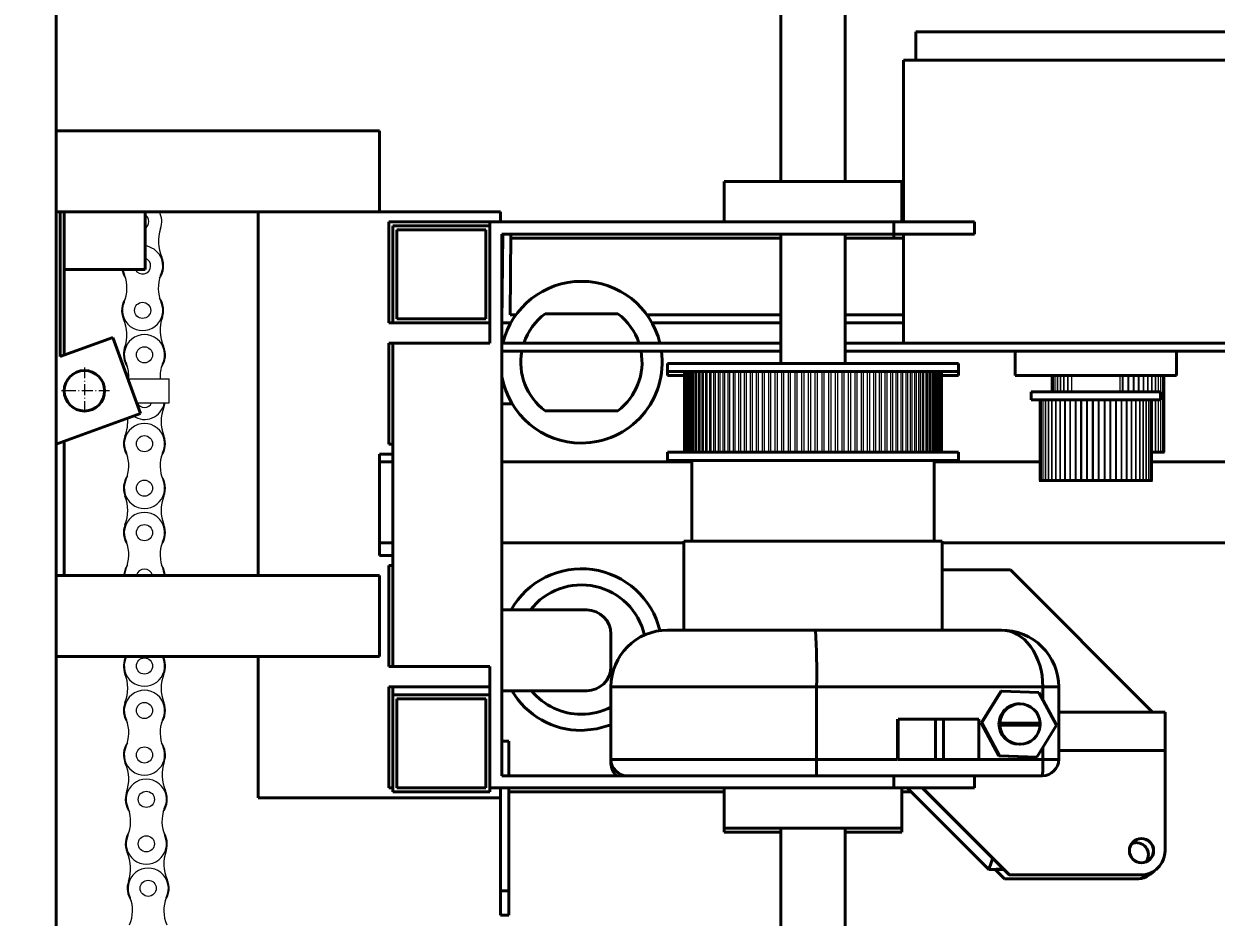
# Model space of a CAD drawing. Header units: millimetres. Extents: x 1065 to 3947, y -2666 to -625.
# Drawn here: x 1872.5 to 2006.3, y -2132.1 to -2031.9 of the extents above; entities that cross this region are included whole.
import ezdxf

# ---------------------------------------------------------------- set-up
doc = ezdxf.new("R2010")
doc.units = ezdxf.units.MM
doc.header["$PDSIZE"] = -1
doc.linetypes.add('ACAD_ISO10W100', pattern=[18, 12, -3, 0, -3])
doc.layers.get('Defpoints').update_dxf_attribs({"linetype": 'ACAD_ISO10W100'})
doc.styles.get("Standard").update_dxf_attribs({"font": 'times_0.ttf'})
doc.dimstyles.new('ISO-25', dxfattribs={"dimtxt": 2.5, "dimasz": 2.5, "dimexe": 1.25, "dimexo": 0.625, "dimtad": 1, "dimtxsty": 'Standard', "dimcen": 2.5, "dimadec": 0, "dimazin": 0, "dimtfac": 1, "dimtmove": 0, "dimatfit": 3, "dimfxl": 1, "dimarcsym": 0})

# ---------------------------------------------------------------- blocks, each defined once
blk = doc.blocks.new('*D21')
at = {"color": 0, "lineweight": -2}
for p, q in [((1961.05, -1979.12), (2162.13, -1979.12)), ((2161.13, -1982.42), (2161.13, -2250.24)), ((2161.13, -2524.65), (2161.13, -2256.84)), ((1940.42, -2527.96), (2162.13, -2527.96))]:
    blk.add_line(p, q, dxfattribs=at)
at = {"color": 0}
for points in [[(2160.58, -1982.42), (2161.68, -1982.42), (2161.13, -1979.12)], [(2160.58, -2524.65), (2161.68, -2524.65), (2161.13, -2527.96)]]:
    blk.add_solid(points, dxfattribs=at)
at = {"layer": 'Defpoints', "color": 0}
for p in [(1960.05, -1979.12), (1939.42, -2527.96), (2161.13, -2527.96)]:
    blk.add_point(p, dxfattribs=at)
at = {"color": 0, "lineweight": 15, "insert": (2161.13, -2253.54), "char_height": 3.5, "attachment_point": 5}
blk.add_mtext('640', dxfattribs=at)
blk = doc.blocks.new('*D22')
at = {"color": 0, "lineweight": -2}
for p, q in [((1836.73, -2092.38), (1836.73, -1937.72)), ((1840.03, -1938.72), (2072.24, -1938.72)), ((2075.54, -2115.64), (2075.54, -1937.72))]:
    blk.add_line(p, q, dxfattribs=at)
at = {"color": 0}
for points in [[(1840.03, -1938.17), (1840.03, -1939.28), (1836.73, -1938.72)], [(2072.24, -1938.17), (2072.24, -1939.28), (2075.54, -1938.72)]]:
    blk.add_solid(points, dxfattribs=at)
at = {"layer": 'Defpoints', "color": 0}
for p in [(2075.54, -1938.72), (1836.73, -2093.38), (2075.54, -2116.64)]:
    blk.add_point(p, dxfattribs=at)
at = {"color": 0, "lineweight": 15, "insert": (1956.14, -1935.42), "char_height": 3.5, "attachment_point": 5}
blk.add_mtext('280', dxfattribs=at)

msp = doc.modelspace()

# ---------------------------------------------------------------- linework, layer by layer
at = {"color": 7, "linetype": 'Continuous', "lineweight": 40}
for p, q in [((1876.157, -2043.9229), (1876.157, -1985.0134)), ((1957.4128, -2023.5311), (1957.4128, -2049.5873)), ((1964.6632, -2049.5873), (1964.6632, -2023.5311)), ((1972.5661, -2032.8207), (1972.5661, -2035.9928)), ((2015.6697, -2032.8207), (1972.5661, -2032.8207)), ((1971.2066, -2035.9928), (1971.2066, -2054.1188)), ((2014.3103, -2035.9928), (1971.2066, -2035.9928)), ((1912.409, -2043.9229), (1876.157, -2043.9229)), ((1876.157, -2043.9229), (1876.157, -2052.9859)), ((1912.409, -2043.9229), (1912.409, -2052.9859)), ((1951.0687, -2049.5873), (1951.0687, -2054.1188)), ((1951.0687, -2049.5873), (1961.038, -2049.5873)), ((1961.038, -2049.5873), (1971.0073, -2049.5873)), ((1971.0073, -2054.1188), (1971.0073, -2049.5873)), ((1876.157, -2093.7694), (1876.157, -2052.9859)), ((1912.409, -2052.9859), (1876.157, -2052.9859)), ((1876.6101, -2052.9859), (1876.6101, -2069.2194)), ((1877.0633, -2052.9859), (1877.0633, -2059.4576)), ((1886.1263, -2052.9859), (1886.1263, -2059.4576)), ((1898.8145, -2093.7694), (1898.8145, -2052.9859)), ((1912.409, -2052.9859), (1926.0035, -2052.9859)), ((1926.0035, -2052.9859), (1926.0035, -2054.1188)), ((1913.4572, -2054.1188), (1924.786, -2054.1188)), ((1913.4572, -2054.1188), (1913.4572, -2065.4475)), ((1924.786, -2054.5719), (1913.9104, -2054.5719)), ((1913.9104, -2054.5719), (1913.9104, -2065.4475)), ((1924.3328, -2055.0251), (1914.3635, -2055.0251)), ((1914.3635, -2055.0251), (1914.3635, -2064.9944)), ((1924.3328, -2064.9944), (1924.3328, -2055.0251)), ((1924.786, -2067.7133), (1924.786, -2054.1188)), ((1924.786, -2054.1188), (1970.101, -2054.1188)), ((1970.101, -2055.4782), (1970.101, -2054.1188)), ((1970.101, -2054.1188), (1979.164, -2054.1188)), ((1979.164, -2054.1188), (1979.164, -2055.4782)), ((1926.1454, -2055.4782), (1970.101, -2055.4782)), ((1926.1454, -2116.2003), (1926.1454, -2055.4782)), ((1926.2366, -2055.4782), (1926.1454, -2065.4475)), ((1926.2324, -2055.9314), (1926.1454, -2055.9314)), ((1927.0601, -2064.5412), (1927.1429, -2055.4782)), ((1957.4128, -2055.9314), (1927.1388, -2055.9314)), ((1957.4128, -2055.4782), (1957.4128, -2069.979)), ((1964.6632, -2069.979), (1964.6632, -2055.4782)), ((1970.101, -2055.9314), (1964.6632, -2055.9314)), ((1979.164, -2055.4782), (1970.101, -2055.4782)), ((1970.101, -2055.9314), (1970.101, -2055.4782)), ((1971.2066, -2055.9314), (1970.101, -2055.9314)), ((1971.2066, -2055.4782), (1971.2066, -2067.7133)), ((1877.0633, -2059.4576), (1886.1263, -2059.4576)), ((1877.0633, -2059.4576), (1877.0633, -2069.0544)), ((1927.7175, -2064.5412), (1927.0601, -2064.5412)), ((1930.9881, -2064.4073), (1939.1448, -2064.4073)), ((1957.4128, -2064.5412), (1942.4155, -2064.5412)), ((1971.2066, -2064.5412), (1964.6632, -2064.5412)), ((1913.4572, -2065.4475), (1913.9104, -2065.4475)), ((1913.9104, -2065.4475), (1924.786, -2065.4475)), ((1914.3635, -2064.9944), (1924.3328, -2064.9944)), ((1926.1454, -2065.4475), (1927.1419, -2065.4475)), ((1942.9911, -2065.4475), (1957.4128, -2065.4475)), ((1964.6632, -2065.4475), (1971.2066, -2065.4475)), ((1876.6101, -2069.2194), (1882.5224, -2067.0675)), ((1885.6221, -2075.5839), (1882.5224, -2067.0675)), ((1913.4572, -2067.7133), (1913.9104, -2067.7133)), ((1913.4572, -2079.042), (1913.4572, -2067.7133)), ((1913.9104, -2067.7133), (1913.9104, -2103.9653)), ((1924.786, -2067.7133), (1913.9104, -2067.7133)), ((1926.1454, -2067.7133), (1957.4128, -2067.7133)), ((1957.4128, -2068.6196), (1926.1454, -2068.6196)), ((1964.6632, -2067.7133), (2010.8845, -2067.7133)), ((2010.8845, -2068.6196), (1964.6632, -2068.6196)), ((1983.6955, -2068.6196), (1983.6955, -2071.3385)), ((2001.8215, -2071.3385), (2001.8215, -2068.6196)), ((1944.7246, -2069.979), (1944.7246, -2070.8853)), ((1944.7246, -2069.979), (1977.3514, -2069.979)), ((1977.3514, -2070.8853), (1977.3514, -2069.979)), ((1944.7246, -2070.8853), (1944.7246, -2071.3385)), ((1944.7246, -2070.8853), (1977.3514, -2070.8853)), ((1977.3514, -2071.3385), (1977.3514, -2070.8853)), ((1944.7246, -2071.3385), (1946.5749, -2071.3385)), ((1975.5365, -2071.3385), (1977.3514, -2071.3385)), ((2001.8215, -2071.3385), (1983.6955, -2071.3385)), ((1985.5081, -2073.1511), (1985.5081, -2074.0574)), ((1985.5081, -2073.1511), (1992.7585, -2073.1511)), ((1992.7585, -2073.1511), (2000.0089, -2073.1511)), ((2000.0089, -2074.0574), (2000.0089, -2073.1511)), ((1927.2966, -2074.5105), (1926.1454, -2074.5105)), ((1939.1448, -2075.2829), (1930.9881, -2075.2829)), ((1985.5081, -2074.0574), (1992.7585, -2074.0574)), ((1992.7585, -2074.0574), (2000.0089, -2074.0574)), ((1885.6221, -2075.5839), (1876.157, -2079.0289)), ((1877.0633, -2078.6991), (1877.0633, -2093.7694)), ((1913.4572, -2079.042), (1913.9104, -2079.042)), ((1912.409, -2080.1749), (1913.9104, -2080.1749)), ((1912.409, -2091.5036), (1912.409, -2080.1749)), ((1944.7246, -2079.9483), (1944.7246, -2080.8546)), ((1944.7246, -2079.9483), (1977.3514, -2079.9483)), ((1977.3514, -2080.8546), (1977.3514, -2079.9483)), ((1999.0967, -2079.9483), (1999.4055, -2079.9483)), ((1999.4055, -2079.9483), (1999.4711, -2079.9483)), ((1999.4711, -2079.9483), (1999.743, -2079.9483)), ((1999.743, -2079.9483), (1999.7977, -2079.9483)), ((1999.7977, -2079.9483), (2000.0188, -2079.9483)), ((2000.0188, -2079.9483), (2000.062, -2079.9483)), ((2000.062, -2079.9483), (2000.23, -2079.9483)), ((2000.23, -2079.9483), (2000.2612, -2079.9483)), ((2000.2612, -2079.9483), (2000.3742, -2079.9483)), ((2000.3742, -2079.9483), (2000.3931, -2079.9483)), ((2000.3931, -2079.9483), (2000.4499, -2079.9483)), ((2000.4499, -2079.9483), (2000.4562, -2079.9483)), ((1913.9104, -2081.0214), (1912.409, -2081.0214)), ((1947.4435, -2081.0214), (1926.1454, -2081.0214)), ((1944.7246, -2080.8546), (1944.7246, -2081.0214)), ((1944.7246, -2080.8546), (1977.3514, -2080.8546)), ((1947.4435, -2080.8546), (1947.4435, -2089.9176)), ((1974.6325, -2089.9176), (1974.6325, -2080.8546)), ((1986.4202, -2081.0214), (1974.6325, -2081.0214)), ((1977.3514, -2081.0214), (1977.3514, -2080.8546)), ((2025.5159, -2081.0214), (1999.0967, -2081.0214)), ((1986.4202, -2083.1204), (1986.4265, -2083.1204)), ((1986.4265, -2083.1204), (1986.4833, -2083.1204)), ((1986.4833, -2083.1204), (1986.5022, -2083.1204)), ((1986.5022, -2083.1204), (1986.6152, -2083.1204)), ((1986.6152, -2083.1204), (1986.6464, -2083.1204)), ((1986.6464, -2083.1204), (1986.8144, -2083.1204)), ((1986.8144, -2083.1204), (1986.8576, -2083.1204)), ((1986.8576, -2083.1204), (1987.0787, -2083.1204)), ((1987.0787, -2083.1204), (1987.1335, -2083.1204)), ((1987.1335, -2083.1204), (1987.4053, -2083.1204)), ((1987.4053, -2083.1204), (1987.4709, -2083.1204)), ((1987.4709, -2083.1204), (1987.7905, -2083.1204)), ((1987.7905, -2083.1204), (1987.8663, -2083.1204)), ((1987.8663, -2083.1204), (1988.2301, -2083.1204)), ((1988.2301, -2083.1204), (1988.3153, -2083.1204)), ((1988.3153, -2083.1204), (1988.7193, -2083.1204)), ((1988.7193, -2083.1204), (1988.813, -2083.1204)), ((1988.813, -2083.1204), (1989.2528, -2083.1204)), ((1989.2528, -2083.1204), (1989.3539, -2083.1204)), ((1989.3539, -2083.1204), (1989.8248, -2083.1204)), ((1989.8248, -2083.1204), (1989.9321, -2083.1204)), ((1989.9321, -2083.1204), (1990.4288, -2083.1204)), ((1990.4288, -2083.1204), (1990.5413, -2083.1204)), ((1990.5413, -2083.1204), (1991.0584, -2083.1204)), ((1991.0584, -2083.1204), (1991.1748, -2083.1204)), ((1991.1748, -2083.1204), (1991.7066, -2083.1204)), ((1991.7066, -2083.1204), (1991.8256, -2083.1204)), ((1991.8256, -2083.1204), (1992.3663, -2083.1204)), ((1992.3663, -2083.1204), (1992.4867, -2083.1204)), ((1992.4867, -2083.1204), (1993.0303, -2083.1204)), ((1993.0303, -2083.1204), (1993.1507, -2083.1204)), ((1993.1507, -2083.1204), (1993.6913, -2083.1204)), ((1993.6913, -2083.1204), (1993.8104, -2083.1204)), ((1993.8104, -2083.1204), (1994.3422, -2083.1204)), ((1994.3422, -2083.1204), (1994.4586, -2083.1204)), ((1994.4586, -2083.1204), (1994.9756, -2083.1204)), ((1994.9756, -2083.1204), (1995.0882, -2083.1204)), ((1995.0882, -2083.1204), (1995.5848, -2083.1204)), ((1995.5848, -2083.1204), (1995.6922, -2083.1204)), ((1995.6922, -2083.1204), (1996.163, -2083.1204)), ((1996.163, -2083.1204), (1996.2641, -2083.1204)), ((1996.2641, -2083.1204), (1996.7039, -2083.1204)), ((1996.7039, -2083.1204), (1996.7976, -2083.1204)), ((1996.7976, -2083.1204), (1997.2016, -2083.1204)), ((1997.2016, -2083.1204), (1997.2868, -2083.1204)), ((1997.2868, -2083.1204), (1997.6506, -2083.1204)), ((1997.6506, -2083.1204), (1997.7265, -2083.1204)), ((1997.7265, -2083.1204), (1998.046, -2083.1204)), ((1998.046, -2083.1204), (1998.1117, -2083.1204)), ((1998.1117, -2083.1204), (1998.3835, -2083.1204)), ((1998.3835, -2083.1204), (1998.4382, -2083.1204)), ((1998.4382, -2083.1204), (1998.6593, -2083.1204)), ((1998.6593, -2083.1204), (1998.7025, -2083.1204)), ((1998.7025, -2083.1204), (1998.8705, -2083.1204)), ((1998.8705, -2083.1204), (1998.9017, -2083.1204)), ((1998.9017, -2083.1204), (1999.0148, -2083.1204)), ((1999.0148, -2083.1204), (1999.0336, -2083.1204)), ((1999.0336, -2083.1204), (1999.0905, -2083.1204)), ((1999.0905, -2083.1204), (1999.0967, -2083.1204)), ((1946.5372, -2089.9176), (1946.5372, -2099.8869)), ((1975.5388, -2089.9176), (1946.5372, -2089.9176)), ((1975.5388, -2099.8869), (1975.5388, -2089.9176)), ((1913.9104, -2090.0844), (1912.409, -2090.0844)), ((1946.5372, -2090.0844), (1926.1454, -2090.0844)), ((2025.5159, -2090.0844), (1975.5388, -2090.0844)), ((1912.409, -2091.5036), (1913.9104, -2091.5036)), ((1913.4572, -2092.6365), (1913.9104, -2092.6365)), ((1913.4572, -2092.6365), (1913.4572, -2103.9653)), ((1876.157, -2093.7694), (1876.157, -2102.8324)), ((1912.409, -2093.7694), (1876.157, -2093.7694)), ((1912.409, -2093.7694), (1912.409, -2102.8324)), ((1975.5388, -2093.1335), (1983.1758, -2093.1335)), ((1983.1758, -2093.1335), (1999.1196, -2109.0798)), ((1935.6616, -2097.6212), (1926.1454, -2097.6212)), ((1938.3805, -2100.3401), (1938.3805, -2103.9653)), ((1961.3288, -2099.8869), (1944.7246, -2099.8869)), ((1982.1704, -2099.8869), (1961.3288, -2099.8869)), ((1876.157, -2209.5941), (1876.157, -2102.8324)), ((1912.409, -2102.8324), (1876.157, -2102.8324)), ((1898.8145, -2118.6926), (1898.8145, -2102.8324)), ((1913.4572, -2103.9653), (1913.9104, -2103.9653)), ((1924.786, -2103.9653), (1913.9104, -2103.9653)), ((1924.786, -2117.5598), (1924.786, -2103.9653)), ((1913.4572, -2106.231), (1924.786, -2106.231)), ((1913.4572, -2117.5598), (1913.4572, -2106.231)), ((1913.9104, -2107.1373), (1913.9104, -2106.231)), ((1913.9104, -2107.1373), (1924.786, -2107.1373)), ((1913.9104, -2118.0129), (1913.9104, -2107.1373)), ((1935.6616, -2106.6842), (1926.1454, -2106.6842)), ((1938.3805, -2106.231), (1938.3805, -2114.3877)), ((1961.4419, -2114.3877), (1961.4419, -2106.231)), ((1961.4419, -2106.231), (1986.8143, -2106.231)), ((1979.9126, -2110.2875), (1982.1189, -2106.7303)), ((1979.9772, -2110.2875), (1982.1836, -2106.7303)), ((1982.1836, -2106.7303), (1982.1189, -2106.7303)), ((1982.1836, -2106.7303), (1986.3668, -2106.8627)), ((1986.3668, -2106.8627), (1988.3437, -2110.5524)), ((1988.5943, -2106.231), (1986.8143, -2106.231)), ((1988.5943, -2114.3877), (1988.5943, -2106.231)), ((1914.3635, -2117.5598), (1914.3635, -2107.5905)), ((1914.3635, -2107.5905), (1924.3328, -2107.5905)), ((1924.3328, -2107.5905), (1924.3328, -2117.5598)), ((1984.2574, -2108.1542), (1984.1605, -2108.1542)), ((1970.5035, -2114.3877), (1970.5035, -2109.8562)), ((1970.573, -2109.8562), (1970.573, -2114.3877)), ((1974.7868, -2114.3877), (1974.7868, -2109.8562)), ((1974.7868, -2109.8562), (1975.6696, -2109.8562)), ((1975.6696, -2109.8562), (1975.6696, -2114.3877)), ((1979.6346, -2114.3877), (1979.6346, -2109.8562)), ((2000.5193, -2109.0798), (2000.5193, -2110.4798)), ((1979.9772, -2110.2875), (1979.9126, -2110.2875)), ((1981.8895, -2113.9771), (1979.9126, -2110.2875)), ((1981.9542, -2113.9771), (1979.9772, -2110.2875)), ((1981.9952, -2110.3009), (1981.9871, -2110.3009)), ((1981.9871, -2110.5389), (1981.9952, -2110.5389)), ((1981.9952, -2110.3009), (1986.5197, -2110.3009)), ((1986.5197, -2110.5389), (1981.9952, -2110.5389)), ((1988.3437, -2110.5524), (1986.1374, -2114.1095)), ((2000.5193, -2110.4798), (2000.5193, -2113.374)), ((1926.9098, -2112.3238), (1926.1454, -2112.3238)), ((1926.9098, -2116.2003), (1926.9098, -2112.3238)), ((1984.1605, -2112.6857), (1984.2574, -2112.6857)), ((1981.9542, -2113.9771), (1981.8895, -2113.9771)), ((1986.0728, -2114.1095), (1981.8895, -2113.9771)), ((1986.1374, -2114.1095), (1981.9542, -2113.9771)), ((1986.1374, -2114.1095), (1986.0728, -2114.1095)), ((2000.5193, -2113.374), (2000.5193, -2124.6112)), ((1938.3805, -2114.3877), (1938.3805, -2114.8409)), ((1970.5035, -2114.3877), (1961.4419, -2114.3877)), ((1975.6696, -2114.3877), (1974.7868, -2114.3877)), ((1986.8143, -2114.3877), (1979.5651, -2114.3877)), ((1988.5943, -2114.3877), (1986.8143, -2114.3877)), ((1970.101, -2116.2003), (1926.1454, -2116.2003)), ((1970.101, -2117.5598), (1970.101, -2116.2003)), ((1970.101, -2116.2003), (1972.1077, -2116.2003)), ((1972.1077, -2116.2003), (1986.782, -2116.2003)), ((1979.164, -2116.2003), (1979.164, -2117.5598)), ((1913.4572, -2117.5598), (1913.9104, -2117.5598)), ((1924.786, -2118.0129), (1913.9104, -2118.0129)), ((1924.3328, -2117.5598), (1914.3635, -2117.5598)), ((1970.101, -2117.5598), (1924.786, -2117.5598)), ((1924.786, -2117.5598), (1924.786, -2118.0129)), ((1926.0035, -2118.6926), (1926.0035, -2117.5598)), ((1926.9098, -2129.1151), (1926.9098, -2117.5598)), ((1926.9098, -2118.0129), (1951.0687, -2118.0129)), ((1951.0687, -2117.5598), (1951.0687, -2122.0913)), ((1979.164, -2117.5598), (1970.101, -2117.5598)), ((1971.0073, -2122.0913), (1971.0073, -2117.5598)), ((1972.0494, -2118.0129), (1971.0073, -2118.0129)), ((1971.5966, -2117.5598), (1980.7594, -2126.7303)), ((1983.0561, -2127.33), (1973.2874, -2117.5598)), ((1983.0884, -2127.33), (1973.3197, -2117.5598)), ((1898.8145, -2118.6926), (1926.0035, -2118.6926)), ((1926.0035, -2129.1151), (1926.0035, -2118.6926)), ((1951.0687, -2122.0913), (1951.0687, -2122.5444)), ((1951.0687, -2122.0913), (1961.038, -2122.0913)), ((1957.4128, -2122.0913), (1957.4128, -2148.1474)), ((1961.038, -2122.0913), (1971.0073, -2122.0913)), ((1964.6632, -2148.1474), (1964.6632, -2122.0913)), ((1971.0073, -2122.5444), (1971.0073, -2122.0913)), ((1957.4128, -2122.5444), (1951.0687, -2122.5444)), ((1971.0073, -2122.5444), (1964.6632, -2122.5444)), ((1982.3771, -2126.6509), (1980.7635, -2126.7333)), ((1980.7635, -2126.7333), (1982.4595, -2126.7333)), ((1982.5111, -2127.7832), (1981.462, -2126.7333)), ((1983.0884, -2127.33), (1983.0561, -2127.33)), ((1997.8009, -2127.33), (1983.0884, -2127.33)), ((1997.2133, -2127.7832), (1982.5111, -2127.7832)), ((1997.288, -2127.7832), (1997.2133, -2127.7832)), ((1926.9098, -2129.1151), (1926.0035, -2129.1151)), ((1926.0035, -2131.834), (1926.0035, -2129.1151)), ((1926.9098, -2131.834), (1926.9098, -2129.1151)), ((1926.9098, -2131.834), (1926.0035, -2131.834))]:
    msp.add_line(p, q, dxfattribs=at)
at = {"color": 7, "linetype": 'Continuous', "lineweight": 20}
for p, q in [((1883.6221, -2059.4576), (1883.8326, -2060.0806)), ((1884.2058, -2071.6926), (1888.8452, -2071.6926)), ((1888.8452, -2074.4115), (1888.8452, -2071.6926)), ((1885.1954, -2074.4115), (1888.8452, -2074.4115)), ((1888.2454, -2074.8826), (1888.3805, -2074.4115)), ((1883.9748, -2093.0536), (1883.8008, -2093.7694)), ((1888.3195, -2093.7694), (1888.1455, -2093.0536)), ((1884.0502, -2102.8324), (1883.9748, -2103.0229)), ((1888.1455, -2103.0229), (1888.0701, -2102.8324))]:
    msp.add_line(p, q, dxfattribs=at)
at = {"color": 5, "linetype": 'ACAD_ISO10W100', "lineweight": 15, "ltscale": 0.1}
for p, q in [((1879.329, -2070.4244), (1879.329, -2075.6798)), ((1882.1533, -2073.0521), (1876.5048, -2073.0521))]:
    msp.add_line(p, q, dxfattribs=at)
at = {"color": 7, "linetype": 'Continuous', "lineweight": 15}
for p, q in [((1946.5394, -2079.9483), (1946.5394, -2070.8853)), ((1946.5449, -2070.8853), (1946.5449, -2079.9483)), ((1946.5727, -2079.9483), (1946.5727, -2070.8853)), ((1946.5894, -2070.8853), (1946.5894, -2079.9483)), ((1946.6457, -2079.9483), (1946.6457, -2070.8853)), ((1946.6736, -2070.8853), (1946.6736, -2079.9483)), ((1946.7581, -2079.9483), (1946.7581, -2070.8853)), ((1946.7971, -2070.8853), (1946.7971, -2079.9483)), ((1946.9096, -2079.9483), (1946.9096, -2070.8853)), ((1946.9597, -2070.8853), (1946.9597, -2079.9483)), ((1947.0998, -2079.9483), (1947.0998, -2070.8853)), ((1947.1608, -2070.8853), (1947.1608, -2079.9483)), ((1947.3283, -2079.9483), (1947.3283, -2070.8853)), ((1947.4, -2070.8853), (1947.4, -2079.9483)), ((1947.5943, -2079.9483), (1947.5943, -2070.8853)), ((1947.6766, -2070.8853), (1947.6766, -2079.9483)), ((1947.8972, -2079.9483), (1947.8972, -2070.8853)), ((1947.9898, -2070.8853), (1947.9898, -2079.9483)), ((1948.2361, -2079.9483), (1948.2361, -2070.8853)), ((1948.3387, -2070.8853), (1948.3387, -2079.9483)), ((1948.6101, -2079.9483), (1948.6101, -2070.8853)), ((1948.7225, -2070.8853), (1948.7225, -2079.9483)), ((1949.0182, -2079.9483), (1949.0182, -2070.8853)), ((1949.14, -2070.8853), (1949.14, -2079.9483)), ((1949.4592, -2079.9483), (1949.4592, -2070.8853)), ((1949.5902, -2070.8853), (1949.5902, -2079.9483)), ((1949.9319, -2079.9483), (1949.9319, -2070.8853)), ((1950.0717, -2070.8853), (1950.0717, -2079.9483)), ((1950.4351, -2079.9483), (1950.4351, -2070.8853)), ((1950.5832, -2070.8853), (1950.5832, -2079.9483)), ((1950.9673, -2079.9483), (1950.9673, -2070.8853)), ((1951.1235, -2070.8853), (1951.1235, -2079.9483)), ((1951.5272, -2079.9483), (1951.5272, -2070.8853)), ((1951.6909, -2070.8853), (1951.6909, -2079.9483)), ((1952.1131, -2079.9483), (1952.1131, -2070.8853)), ((1952.2839, -2070.8853), (1952.2839, -2079.9483)), ((1952.7235, -2079.9483), (1952.7235, -2070.8853)), ((1952.9009, -2070.8853), (1952.9009, -2079.9483)), ((1953.3566, -2079.9483), (1953.3566, -2070.8853)), ((1953.5402, -2070.8853), (1953.5402, -2079.9483)), ((1954.0108, -2079.9483), (1954.0108, -2070.8853)), ((1954.2001, -2070.8853), (1954.2001, -2079.9483)), ((1954.6843, -2079.9483), (1954.6843, -2070.8853)), ((1954.8787, -2070.8853), (1954.8787, -2079.9483)), ((1955.3752, -2079.9483), (1955.3752, -2070.8853)), ((1955.5742, -2070.8853), (1955.5742, -2079.9483)), ((1956.0816, -2079.9483), (1956.0816, -2070.8853)), ((1956.2847, -2070.8853), (1956.2847, -2079.9483)), ((1956.8016, -2079.9483), (1956.8016, -2070.8853)), ((1957.0081, -2070.8853), (1957.0081, -2079.9483)), ((1957.5332, -2079.9483), (1957.5332, -2070.8853)), ((1957.7427, -2070.8853), (1957.7427, -2079.9483)), ((1958.2744, -2079.9483), (1958.2744, -2070.8853)), ((1958.4863, -2070.8853), (1958.4863, -2079.9483)), ((1959.0232, -2079.9483), (1959.0232, -2070.8853)), ((1959.2368, -2070.8853), (1959.2368, -2079.9483)), ((1959.7775, -2079.9483), (1959.7775, -2070.8853)), ((1959.9923, -2070.8853), (1959.9923, -2079.9483)), ((1960.5353, -2079.9483), (1960.5353, -2070.8853)), ((1960.7507, -2070.8853), (1960.7507, -2079.9483)), ((1961.2945, -2079.9483), (1961.2945, -2070.8853)), ((1961.5099, -2070.8853), (1961.5099, -2079.9483)), ((1962.0529, -2079.9483), (1962.0529, -2070.8853)), ((1962.2677, -2070.8853), (1962.2677, -2079.9483)), ((1962.8086, -2079.9483), (1962.8086, -2070.8853)), ((1963.0222, -2070.8853), (1963.0222, -2079.9483)), ((1963.5594, -2079.9483), (1963.5594, -2070.8853)), ((1963.7713, -2070.8853), (1963.7713, -2079.9483)), ((1964.3033, -2079.9483), (1964.3033, -2070.8853)), ((1964.5128, -2070.8853), (1964.5128, -2079.9483)), ((1965.0382, -2079.9483), (1965.0382, -2070.8853)), ((1965.2449, -2070.8853), (1965.2449, -2079.9483)), ((1965.7622, -2079.9483), (1965.7622, -2070.8853)), ((1965.9654, -2070.8853), (1965.9654, -2079.9483)), ((1966.4732, -2079.9483), (1966.4732, -2070.8853)), ((1966.6724, -2070.8853), (1966.6724, -2079.9483)), ((1967.1694, -2079.9483), (1967.1694, -2070.8853)), ((1967.364, -2070.8853), (1967.364, -2079.9483)), ((1967.8487, -2079.9483), (1967.8487, -2070.8853)), ((1968.0382, -2070.8853), (1968.0382, -2079.9483)), ((1968.5094, -2079.9483), (1968.5094, -2070.8853)), ((1968.6932, -2070.8853), (1968.6932, -2079.9483)), ((1969.1496, -2079.9483), (1969.1496, -2070.8853)), ((1969.3272, -2070.8853), (1969.3272, -2079.9483)), ((1969.7675, -2079.9483), (1969.7675, -2070.8853)), ((1969.9386, -2070.8853), (1969.9386, -2079.9483)), ((1970.3615, -2079.9483), (1970.3615, -2070.8853)), ((1970.5255, -2070.8853), (1970.5255, -2079.9483)), ((1970.93, -2079.9483), (1970.93, -2070.8853)), ((1971.0865, -2070.8853), (1971.0865, -2079.9483)), ((1971.4713, -2079.9483), (1971.4713, -2070.8853)), ((1971.6198, -2070.8853), (1971.6198, -2079.9483)), ((1971.9841, -2079.9483), (1971.9841, -2070.8853)), ((1972.1242, -2070.8853), (1972.1242, -2079.9483)), ((1972.4668, -2079.9483), (1972.4668, -2070.8853)), ((1972.5982, -2070.8853), (1972.5982, -2079.9483)), ((1972.9183, -2079.9483), (1972.9183, -2070.8853)), ((1973.0405, -2070.8853), (1973.0405, -2079.9483)), ((1973.3372, -2079.9483), (1973.3372, -2070.8853)), ((1973.4499, -2070.8853), (1973.4499, -2079.9483)), ((1973.7223, -2079.9483), (1973.7223, -2070.8853)), ((1973.8253, -2070.8853), (1973.8253, -2079.9483)), ((1974.0727, -2079.9483), (1974.0727, -2070.8853)), ((1974.1657, -2070.8853), (1974.1657, -2079.9483)), ((1974.3874, -2079.9483), (1974.3874, -2070.8853)), ((1974.47, -2070.8853), (1974.47, -2079.9483)), ((1974.6654, -2079.9483), (1974.6654, -2070.8853)), ((1974.7376, -2070.8853), (1974.7376, -2079.9483)), ((1974.9062, -2079.9483), (1974.9062, -2070.8853)), ((1974.9676, -2070.8853), (1974.9676, -2079.9483)), ((1975.1089, -2079.9483), (1975.1089, -2070.8853)), ((1975.1594, -2070.8853), (1975.1594, -2079.9483)), ((1975.273, -2079.9483), (1975.273, -2070.8853)), ((1975.3125, -2070.8853), (1975.3125, -2079.9483)), ((1975.3981, -2079.9483), (1975.3981, -2070.8853)), ((1975.4265, -2070.8853), (1975.4265, -2079.9483)), ((1975.4839, -2079.9483), (1975.4839, -2070.8853)), ((1975.501, -2070.8853), (1975.501, -2079.9483)), ((1975.5301, -2079.9483), (1975.5301, -2070.8853)), ((1975.5359, -2070.8853), (1975.5359, -2079.9483)), ((1975.5365, -2079.9483), (1975.5365, -2070.8853)), ((1946.5382, -2079.9483), (1946.5382, -2071.3385)), ((1975.5378, -2079.9483), (1975.5378, -2071.3385)), ((1987.7796, -2071.3385), (1987.7796, -2073.1511)), ((1987.786, -2073.1511), (1987.786, -2071.3385)), ((1987.8428, -2071.3385), (1987.8428, -2073.1511)), ((1987.8616, -2073.1511), (1987.8616, -2071.3385)), ((1987.9747, -2071.3385), (1987.9747, -2073.1511)), ((1988.0059, -2073.1511), (1988.0059, -2071.3385)), ((1988.1739, -2071.3385), (1988.1739, -2073.1511)), ((1988.2171, -2073.1511), (1988.2171, -2071.3385)), ((1988.4382, -2071.3385), (1988.4382, -2073.1511)), ((1988.4929, -2073.1511), (1988.4929, -2071.3385)), ((1988.7647, -2071.3385), (1988.7647, -2073.1511)), ((1988.8304, -2073.1511), (1988.8304, -2071.3385)), ((1989.1499, -2071.3385), (1989.1499, -2073.1511)), ((1989.2258, -2073.1511), (1989.2258, -2071.3385)), ((1989.5895, -2071.3385), (1989.5895, -2073.1511)), ((1989.6748, -2073.1511), (1989.6748, -2071.3385)), ((1990.0396, -2071.3385), (1990.0396, -2073.1511)), ((1995.4774, -2073.1511), (1995.4774, -2071.3385)), ((1995.7016, -2071.3385), (1995.7016, -2073.1511)), ((1995.818, -2073.1511), (1995.818, -2071.3385)), ((1996.3351, -2071.3385), (1996.3351, -2073.1511)), ((1996.4476, -2073.1511), (1996.4476, -2071.3385)), ((1996.9442, -2071.3385), (1996.9442, -2073.1511)), ((1997.0516, -2073.1511), (1997.0516, -2071.3385)), ((1997.5225, -2071.3385), (1997.5225, -2073.1511)), ((1997.6235, -2073.1511), (1997.6235, -2071.3385)), ((1998.0634, -2071.3385), (1998.0634, -2073.1511)), ((1998.157, -2073.1511), (1998.157, -2071.3385)), ((1998.5611, -2071.3385), (1998.5611, -2073.1511)), ((1998.6463, -2073.1511), (1998.6463, -2071.3385)), ((1999.0101, -2071.3385), (1999.0101, -2073.1511)), ((1999.0859, -2073.1511), (1999.0859, -2071.3385)), ((1999.4055, -2071.3385), (1999.4055, -2073.1511)), ((1999.4711, -2073.1511), (1999.4711, -2071.3385)), ((1999.743, -2071.3385), (1999.743, -2073.1511)), ((1999.7977, -2073.1511), (1999.7977, -2071.3385)), ((2000.0188, -2071.3385), (2000.0188, -2079.9483)), ((2000.062, -2079.9483), (2000.062, -2071.3385)), ((2000.23, -2071.3385), (2000.23, -2079.9483)), ((2000.2612, -2079.9483), (2000.2612, -2071.3385)), ((2000.3742, -2071.3385), (2000.3742, -2079.9483)), ((2000.3931, -2079.9483), (2000.3931, -2071.3385)), ((2000.4499, -2071.3385), (2000.4499, -2079.9483)), ((2000.4562, -2079.9483), (2000.4562, -2071.3385)), ((1986.4202, -2074.0574), (1986.4202, -2083.1204)), ((1986.4265, -2083.1204), (1986.4265, -2074.0574)), ((1986.4833, -2074.0574), (1986.4833, -2083.1204)), ((1986.5022, -2083.1204), (1986.5022, -2074.0574)), ((1986.6152, -2074.0574), (1986.6152, -2083.1204)), ((1986.6464, -2083.1204), (1986.6464, -2074.0574)), ((1986.8144, -2074.0574), (1986.8144, -2083.1204)), ((1986.8576, -2083.1204), (1986.8576, -2074.0574)), ((1987.0787, -2074.0574), (1987.0787, -2083.1204)), ((1987.1335, -2083.1204), (1987.1335, -2074.0574)), ((1987.4053, -2074.0574), (1987.4053, -2083.1204)), ((1987.4709, -2083.1204), (1987.4709, -2074.0574)), ((1987.7905, -2074.0574), (1987.7905, -2083.1204)), ((1987.8663, -2083.1204), (1987.8663, -2074.0574)), ((1988.2301, -2074.0574), (1988.2301, -2083.1204)), ((1988.3153, -2083.1204), (1988.3153, -2074.0574)), ((1988.7193, -2074.0574), (1988.7193, -2083.1204)), ((1988.813, -2083.1204), (1988.813, -2074.0574)), ((1989.2528, -2074.0574), (1989.2528, -2083.1204)), ((1989.3539, -2083.1204), (1989.3539, -2074.0574)), ((1989.8248, -2074.0574), (1989.8248, -2083.1204)), ((1989.9321, -2083.1204), (1989.9321, -2074.0574)), ((1990.4288, -2074.0574), (1990.4288, -2083.1204)), ((1990.5413, -2083.1204), (1990.5413, -2074.0574)), ((1991.0584, -2074.0574), (1991.0584, -2083.1204)), ((1991.1748, -2083.1204), (1991.1748, -2074.0574)), ((1991.7066, -2074.0574), (1991.7066, -2083.1204)), ((1991.8256, -2083.1204), (1991.8256, -2074.0574)), ((1992.3663, -2074.0574), (1992.3663, -2083.1204)), ((1992.4867, -2083.1204), (1992.4867, -2074.0574)), ((1993.0303, -2074.0574), (1993.0303, -2083.1204)), ((1993.1507, -2083.1204), (1993.1507, -2074.0574)), ((1993.6913, -2074.0574), (1993.6913, -2083.1204)), ((1993.8104, -2083.1204), (1993.8104, -2074.0574)), ((1994.3422, -2074.0574), (1994.3422, -2083.1204)), ((1994.4586, -2083.1204), (1994.4586, -2074.0574)), ((1994.9756, -2074.0574), (1994.9756, -2083.1204)), ((1995.0882, -2083.1204), (1995.0882, -2074.0574)), ((1995.5848, -2074.0574), (1995.5848, -2083.1204)), ((1995.6922, -2083.1204), (1995.6922, -2074.0574)), ((1996.163, -2074.0574), (1996.163, -2083.1204)), ((1996.2641, -2083.1204), (1996.2641, -2074.0574)), ((1996.7039, -2074.0574), (1996.7039, -2083.1204)), ((1996.7976, -2083.1204), (1996.7976, -2074.0574)), ((1997.2016, -2074.0574), (1997.2016, -2083.1204)), ((1997.2868, -2083.1204), (1997.2868, -2074.0574)), ((1997.6506, -2074.0574), (1997.6506, -2083.1204)), ((1997.7265, -2083.1204), (1997.7265, -2074.0574)), ((1998.046, -2074.0574), (1998.046, -2083.1204)), ((1998.1117, -2083.1204), (1998.1117, -2074.0574)), ((1998.3835, -2074.0574), (1998.3835, -2083.1204)), ((1998.4382, -2083.1204), (1998.4382, -2074.0574)), ((1998.6593, -2074.0574), (1998.6593, -2083.1204)), ((1998.7025, -2083.1204), (1998.7025, -2074.0574)), ((1998.8705, -2074.0574), (1998.8705, -2083.1204)), ((1998.9017, -2083.1204), (1998.9017, -2074.0574)), ((1999.0148, -2074.0574), (1999.0148, -2083.1204)), ((1999.0336, -2083.1204), (1999.0336, -2074.0574)), ((1999.0905, -2074.0574), (1999.0905, -2083.1204)), ((1999.0967, -2083.1204), (1999.0967, -2074.0574)), ((1999.4055, -2074.0574), (1999.4055, -2079.9483)), ((1999.4711, -2079.9483), (1999.4711, -2074.0574)), ((1999.743, -2074.0574), (1999.743, -2079.9483)), ((1999.7977, -2079.9483), (1999.7977, -2074.0574))]:
    msp.add_line(p, q, dxfattribs=at)
at = {"color": 8, "linetype": 'Continuous', "lineweight": 40}
for p, q in [((1938.3805, -2106.231), (1961.4419, -2106.231)), ((1986.8143, -2106.231), (1986.8143, -2107.6979)), ((1986.8143, -2113.0182), (1986.8143, -2114.3877)), ((1961.4419, -2114.3877), (1938.3805, -2114.3877)), ((1938.3805, -2114.8409), (1938.438, -2114.8409))]:
    msp.add_line(p, q, dxfattribs=at)
at = {"color": 7, "linetype": 'Continuous', "lineweight": 20, "flags": 128}
for points in [[(1883.53, -2059.4576), (1883.7194, -2060.0554), (1883.9496, -2060.443)], [(1884.1477, -2092.5629), (1883.8881, -2093.0258), (1883.7099, -2093.7694)], [(1888.4104, -2093.7694), (1888.2321, -2093.0258), (1887.9725, -2092.5629)]]:
    msp.add_lwpolyline(points, dxfattribs=at)
at = {"color": 7, "linetype": 'Continuous', "lineweight": 40, "flags": 128}
for points in [[(1935.0665, -2111.1306), (1936.7817, -2110.9669), (1938.3805, -2110.503)], [(1997.3351, -2123.7054), (1996.8527, -2123.8083), (1996.7579, -2123.852)]]:
    msp.add_lwpolyline(points, dxfattribs=at)
at = {"color": 7, "linetype": 'Continuous', "lineweight": 20}
for centre in [(1885.8511, -2064.036), (1886.0601, -2069.0163), (1886.0601, -2078.9856), (1886.0601, -2083.9703), (1886.0601, -2088.9549), (1886.0601, -2103.9089), (1886.0601, -2108.8935), (1886.0601, -2113.8782), (1886.2691, -2118.8584), (1886.2691, -2123.8431), (1886.4781, -2128.8233)]:
    msp.add_circle(centre, 0.9063, dxfattribs=at)
at = {"color": 7, "linetype": 'Continuous', "lineweight": 40}
for centre, radius in [((1879.329, -2073.0521), 2.2658), ((1997.8855, -2124.6111), 1.3594)]:
    msp.add_circle(centre, radius, dxfattribs=at)
at = {"color": 7, "linetype": 'Continuous', "lineweight": 20}
for centre, radius, start, end in [((1885.6422, -2054.0711), 0.9063, 302.288967, 57.711033), ((1885.6422, -2054.0711), 2.3564, 340.431153, 27.422352), ((1891.9187, -2056.3023), 4.3049, 160.431153, 204.374685), ((1885.8511, -2059.0514), 2.2658, 332.984782, 83.024934), ((1885.8511, -2059.0514), 0.9063, 206.628595, 72.326434), ((1885.8511, -2059.0514), 2.3564, 323.801119, 24.374685), ((1879.9566, -2061.5317), 4.1388, 336.98112, 20.524828), ((1891.7457, -2061.5317), 4.1388, 159.475172, 203.01888), ((1885.8511, -2064.036), 2.3564, 144.250601, 204.374685), ((1885.8511, -2064.036), 2.2658, 156.98112, 23.01888), ((1885.8511, -2064.036), 2.3564, 340.431153, 35.749399), ((1879.7836, -2066.7852), 4.3049, 340.431153, 24.374685), ((1892.1277, -2066.2672), 4.3049, 160.431153, 204.374685), ((1886.0601, -2069.0163), 2.2658, 332.984782, 207.015218), ((1886.0601, -2069.0163), 2.3564, 160.431153, 216.198881), ((1886.0601, -2069.0163), 2.3564, 323.801119, 24.374685), ((1880.1656, -2071.4966), 4.1388, 357.284593, 20.524828), ((1891.9547, -2071.4966), 4.1388, 159.475172, 182.715407), ((1886.0601, -2074.001), 2.2658, 236.185294, 349.55937), ((1886.0601, -2074.001), 0.9063, 206.938989, 333.061011), ((1892.2376, -2076.4933), 4.3049, 158.028234, 201.971766), ((1879.8827, -2076.4933), 4.3049, 338.028234, 5.078481), ((1886.0601, -2078.9856), 2.2658, 332.984782, 207.015218), ((1886.0601, -2078.9856), 2.3564, 158.028234, 216.198881), ((1886.0601, -2078.9856), 2.3564, 323.801119, 21.971766), ((1880.1656, -2081.4659), 4.1388, 336.98112, 20.524828), ((1891.9547, -2081.4659), 4.1388, 159.475172, 203.01888), ((1886.0601, -2083.9703), 2.3564, 144.250601, 201.971766), ((1886.0601, -2083.9703), 2.2657, 156.98112, 23.01888), ((1886.0601, -2083.9703), 2.3564, 338.028234, 35.749399), ((1879.8827, -2086.4626), 4.3049, 338.028234, 21.971766), ((1892.2376, -2086.4626), 4.3049, 158.028234, 201.971766), ((1886.0601, -2088.9549), 2.2657, 332.984782, 207.015218), ((1886.0601, -2088.9549), 2.3564, 158.028234, 216.198881), ((1886.0601, -2088.9549), 2.3564, 323.801119, 21.971766), ((1880.1656, -2091.4352), 4.1388, 336.98112, 20.524828), ((1891.9547, -2091.4352), 4.1388, 159.475172, 203.01888), ((1886.0601, -2093.9396), 0.9063, 90, 169.178639), ((1886.0601, -2093.9396), 0.9063, 10.821361, 90), ((1886.0601, -2103.9089), 2.3564, 152.817518, 201.971766), ((1886.0601, -2103.9089), 2.2657, 156.98112, 23.01888), ((1886.0601, -2103.9089), 2.3564, 338.028234, 27.182482), ((1879.8827, -2106.4012), 4.3049, 338.028234, 21.971766), ((1892.2376, -2106.4012), 4.3049, 158.028234, 201.971766), ((1886.0601, -2108.8935), 2.2658, 332.984782, 207.015218), ((1886.0601, -2108.8935), 2.3564, 158.028234, 216.198881), ((1886.0601, -2108.8935), 2.3564, 323.801119, 21.971766), ((1880.1656, -2111.3738), 4.1388, 336.98112, 20.524828), ((1891.9547, -2111.3738), 4.1388, 159.475172, 203.01888), ((1886.0601, -2113.8782), 2.3564, 144.250601, 204.374685), ((1886.0601, -2113.8782), 2.3564, 340.431153, 35.749399), ((1886.0601, -2113.8782), 2.2657, 156.98112, 23.01888), ((1879.9926, -2116.6273), 4.3049, 340.431153, 24.374685), ((1892.3367, -2116.1093), 4.3049, 160.431153, 204.374685), ((1886.2691, -2118.8584), 2.2657, 332.984782, 207.015218), ((1886.2691, -2118.8584), 2.3564, 160.431153, 216.198881), ((1886.2691, -2118.8584), 2.3564, 323.801119, 24.374685), ((1880.3746, -2121.3387), 4.1388, 336.98112, 20.524828), ((1892.1637, -2121.3387), 4.1388, 159.475172, 203.01888), ((1886.2691, -2123.8431), 2.3564, 144.250601, 204.374685), ((1886.2691, -2123.8431), 2.2657, 156.98112, 23.01888), ((1886.2691, -2123.8431), 2.3564, 340.431153, 35.749399), ((1880.2016, -2126.5922), 4.3049, 340.431153, 24.374685), ((1892.5457, -2126.0742), 4.3049, 160.431153, 204.374685), ((1886.4781, -2128.8233), 2.2658, 332.984782, 207.015218), ((1886.4781, -2128.8233), 2.3564, 160.431153, 216.198881), ((1886.4781, -2128.8233), 2.3564, 323.801119, 24.374685), ((1880.5836, -2131.3036), 4.1388, 336.98112, 20.524828), ((1892.3727, -2131.3036), 4.1388, 159.475172, 203.01888)]:
    msp.add_arc(centre, radius, start, end, dxfattribs=at)
at = {"color": 7, "linetype": 'Continuous', "lineweight": 40}
for centre, radius, start, end in [((1935.0665, -2069.8451), 9.063, 13.604529, 166.395471), ((1935.0665, -2069.8451), 6.7973, 126.869898, 161.722158), ((1935.0665, -2069.8451), 6.7973, 18.277842, 53.130102), ((1935.0665, -2069.8451), 6.7973, 169.613236, 233.130102), ((1935.0665, -2069.8451), 9.063, 270, 7.77128), ((1935.0665, -2069.8451), 6.7973, 306.869898, 10.386764), ((1935.0665, -2069.8451), 9.063, 190.1534, 270), ((1935.0665, -2102.0676), 9.063, 13.552893, 150.618897), ((1935.0665, -2102.0676), 7.2504, 12.966041, 142.173642), ((1935.6616, -2100.3401), 2.7189, 0, 90), ((1944.7246, -2106.231), 6.3441, 90, 180), ((1872.4488, -2104.6448), 89.0073, 358.978825, 3.064161), ((1935.6616, -2103.9653), 2.7189, 270, 0), ((1935.0665, -2102.0676), 9.063, 210.622781, 270), ((1935.0665, -2102.0676), 7.2504, 219.548378, 270), ((1935.0665, -2102.0676), 7.2504, 270, 297.198579), ((1984.1607, -2110.4197), 2.2656, 90.004213, 180.004667), ((1984.2574, -2110.4196), 2.2654, 3.003721, 176.996279), ((1984.1607, -2110.4201), 2.2656, 179.996408, 269.994712), ((1984.2532, -2110.4199), 2.2693, 176.9932, 183.0068), ((1984.2574, -2110.4202), 2.2654, 183.004211, 356.995789), ((1984.252, -2110.4199), 2.2627, 356.984489, 3.015511), ((1940.1931, -2114.3877), 1.8126, 180, 270), ((1940.1931, -2114.8409), 1.8126, 180, 228.590378), ((1936.002, -2114.8409), 25.444, 356.937412, 1.020551), ((1961.3637, -2114.8407), 25.4546, 356.938264, 1.019699), ((1986.7819, -2114.3879), 1.8125, 270.004554, 0.003984), ((1997.8529, -2124.6112), 1.3595, 270.008119, 89.991881), ((1997.2975, -2125.0642), 1.359, 324.450428, 111.78805), ((1997.8007, -2124.6114), 2.7186, 270.003983, 0.005125), ((1997.2136, -2125.0689), 2.7143, 269.993838, 315.468182), ((1997.2877, -2125.0675), 2.7157, 270.005249, 318.652862)]:
    msp.add_arc(centre, radius, start, end, dxfattribs=at)
for major_axis, ratio, start_param, end_param in [((0, 6.3441), 0.73200182, 4.71238898, 6.28318531), ((6.4239, 0), 0.9875797, 0, 1.57079633)]:
    msp.add_ellipse((1982.1704, -2106.231), major_axis=major_axis, ratio=ratio, start_param=start_param, end_param=end_param, dxfattribs=at)
for points, knots in [([(1970.573, -2109.8562), (1970.6999, -2109.8562), (1970.9646, -2109.8562), (1971.3492, -2109.8562), (1972.1188, -2109.8562), (1972.9302, -2109.8562), (1973.8471, -2109.8562), (1974.4739, -2109.8562), (1974.7868, -2109.8562)], [0, 0, 0, 0, 0.25151823, 0.524514399, 0.65582834, 0.786322215, 0.893350023, 1, 1, 1, 1]), ([(1979.6346, -2109.8562), (1979.5337, -2109.8562), (1979.3233, -2109.8562), (1979.0071, -2109.8562), (1978.2879, -2109.8562), (1977.5036, -2109.8562), (1976.604, -2109.8562), (1975.9807, -2109.8562), (1975.6696, -2109.8562)], [0, 0, 0, 0, 0.25151737, 0.52451392, 0.65582836, 0.7863213, 0.89335106, 1, 1, 1, 1]), ([(2000.5193, -2109.0798), (2000.4111, -2109.0798), (2000.1949, -2109.0798), (1999.8121, -2109.0798), (1999.9558, -2109.0798), (1999.8748, -2109.0798), (1999.1029, -2109.0798), (1997.5831, -2109.0798), (1995.2973, -2109.0798), (1992.8472, -2109.0798), (1990.9097, -2109.0798), (1989.5526, -2109.0798), (1988.8556, -2109.0798), (1988.5943, -2109.0798)], [0, 0, 0, 0, 0.12888414, 0.25747863, 0.32373722, 0.38738701, 0.45132599, 0.51573951, 0.65939481, 0.80356883, 0.87919367, 0.95470434, 1, 1, 1, 1]), ([(2000.5193, -2113.374), (2000.4111, -2113.374), (2000.1949, -2113.374), (1999.8121, -2113.374), (1999.9558, -2113.374), (1999.8748, -2113.374), (1999.1029, -2113.374), (1997.5831, -2113.374), (1995.2973, -2113.374), (1992.8472, -2113.374), (1990.9097, -2113.374), (1989.5526, -2113.374), (1988.8556, -2113.374), (1988.5943, -2113.374)], [0, 0, 0, 0, 0.12888414, 0.25747863, 0.32373722, 0.38738701, 0.45132599, 0.51573951, 0.65939481, 0.80356883, 0.87919367, 0.95470434, 1, 1, 1, 1]), ([(1970.573, -2114.3877), (1970.6999, -2114.3877), (1970.9646, -2114.3877), (1971.3492, -2114.3877), (1972.1188, -2114.3877), (1972.9302, -2114.3877), (1973.8471, -2114.3877), (1974.4739, -2114.3877), (1974.7868, -2114.3877)], [0, 0, 0, 0, 0.25151823, 0.524514399, 0.65582834, 0.786322215, 0.893350023, 1, 1, 1, 1]), ([(1979.6346, -2114.3877), (1979.5337, -2114.3877), (1979.3233, -2114.3877), (1979.0071, -2114.3877), (1978.2879, -2114.3877), (1977.5036, -2114.3877), (1976.604, -2114.3877), (1975.9807, -2114.3877), (1975.6696, -2114.3877)], [0, 0, 0, 0, 0.25151737, 0.52451392, 0.65582836, 0.7863213, 0.89335106, 1, 1, 1, 1]), ([(1981.201, -2125.4746), (1981.1343, -2125.6503), (1981.0022, -2125.9987), (1980.8551, -2126.402), (1980.7619, -2126.6797), (1980.7629, -2126.7154), (1980.7635, -2126.7333)], [0, 0, 0, 0, 0.25713347, 0.50966951, 0.75469821, 1, 1, 1, 1])]:
    msp.add_open_spline(points, degree=3, knots=knots, dxfattribs=at)

# ---------------------------------------------------------------- dimensions: what is measured, and where the dimension line sits
at = {"color": 1, "lineweight": 15}
dim = msp.add_linear_dim(base=(2075.543, -1938.7248), p1=(1836.7329, -2093.3781), p2=(2075.543, -2116.639), text='280', dimstyle='ISO-25', override={"dimtxt": 3.5, "dimasz": 3.302, "dimexe": 1, "dimexo": 1, "dimgap": 1.524, "dimtih": 1, "dimtoh": 1, "dimlfac": 5, "dimzin": 0, "dimadec": 2, "dimtzin": 0}, dxfattribs=at)
dim.commit()
dim.dimension.update_dxf_attribs({"geometry": '*D22', "text_midpoint": (1956.138, -1935.4205)})
dim = msp.add_linear_dim(base=(2161.1307, -2527.9567), p1=(1960.0549, -1979.1224), p2=(1939.4153, -2527.9567), angle=90, text='640', dimstyle='ISO-25', override={"dimtxt": 3.5, "dimasz": 3.302, "dimexe": 1, "dimexo": 1, "dimgap": 1.524, "dimtih": 1, "dimtoh": 1, "dimlfac": 5, "dimzin": 0, "dimadec": 2, "dimtzin": 0}, dxfattribs=at)
dim.commit()
dim.dimension.update_dxf_attribs({"geometry": '*D21', "text_midpoint": (2161.1307, -2253.5396), "dimtype": 160})

doc.saveas('drawing.dxf')
